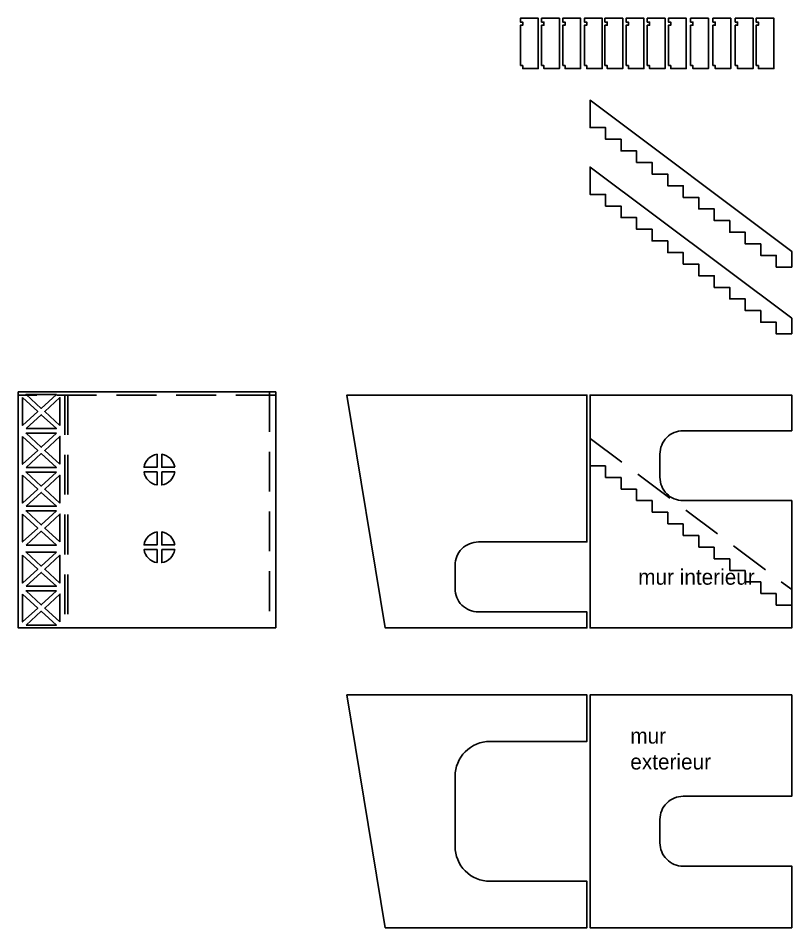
# Model space of a CAD drawing. Extents: x -1469 to 1174, y -671 to 1039.
# Drawn here: x -1469 to -472, y -299 to 873 of the extents above; entities that cross this region are included whole.
import ezdxf

# ---------------------------------------------------------------- set-up
doc = ezdxf.new("R2010")
doc.units = 0
doc.header["$LTSCALE"] = 2.020202
doc.linetypes.add('STRICHLINIEX2', pattern=[38.1, 25.4, -12.7])
for name, color, linetype in [('AIDE_DVP', 10, 'STRICHLINIEX2'), ('CONTOUR_IN', 5, 'CONTINUOUS'), ('CONTOUR_OUT', 102, 'CONTINUOUS'), ('ESCALIER', 140, 'CONTINUOUS'), ('TEXT', 7, 'CONTINUOUS')]:
    doc.layers.add(name, color=color, linetype=linetype)

msp = doc.modelspace()

# ---------------------------------------------------------------- linework, layer by layer
at = {"layer": 'AIDE_DVP'}
for p, q in [((-1136.680926, 387.643419), (-1468.680926, 387.643419)), ((-1408.680926, 387.643419), (-1408.680926, 87.643419)), ((-1404.680926, 387.643419), (-1404.680926, 87.643419)), ((-1144.680926, 391.643419), (-1144.680926, 87.643419)), ((-1136.680926, 87.643419), (-1136.680926, 391.643419))]:
    msp.add_line(p, q, dxfattribs=at)
msp.add_lwpolyline([(-471.649469, 116.930482), (-491.649469, 116.930482), (-491.649469, 131.900255), (-511.649469, 131.900255), (-511.649469, 146.870028), (-531.649469, 146.870028), (-531.649469, 161.839801), (-551.649469, 161.839801), (-551.649469, 176.809574), (-571.649469, 176.809574), (-571.649469, 191.779346), (-591.649469, 191.779346), (-591.649469, 206.749119), (-611.649469, 206.749119), (-611.649469, 221.718892), (-631.649469, 221.718892), (-631.649469, 236.688665), (-651.649469, 236.688665), (-651.649469, 251.658438), (-671.649469, 251.658438), (-671.649469, 266.628211), (-691.649469, 266.628211), (-691.649469, 281.597984), (-711.649469, 281.597984), (-711.649469, 296.567757), (-731.649469, 296.567757), (-731.649469, 331.748944), (-471.649469, 137.141896), (-471.649469, 116.930482)], dxfattribs=at)
at = {"layer": 'CONTOUR_IN'}
for points in [[(-1419.368218, 388.364927), (-1458.488861, 388.364927), (-1438.928539, 370.434632), (-1419.368218, 388.364927)], [(-1462.928539, 384.295222), (-1462.928539, 348.434632), (-1443.368218, 366.364927), (-1462.928539, 384.295222)], [(-1414.928539, 348.434632), (-1414.928539, 384.295222), (-1434.488861, 366.364927), (-1414.928539, 348.434632)], [(-1458.488861, 344.364927), (-1419.368218, 344.364927), (-1438.928539, 362.295222), (-1458.488861, 344.364927)], [(-1462.928539, 334.295222), (-1462.928539, 298.434632), (-1443.368218, 316.364927), (-1462.928539, 334.295222)], [(-1419.368218, 338.364927), (-1458.488861, 338.364927), (-1438.928539, 320.434632), (-1419.368218, 338.364927)], [(-1414.928539, 298.434632), (-1414.928539, 334.295222), (-1434.488861, 316.364927), (-1414.928539, 298.434632)], [(-1458.488861, 294.364927), (-1419.368218, 294.364927), (-1438.928539, 312.295222), (-1458.488861, 294.364927)], [(-1462.928539, 284.295222), (-1462.928539, 248.434632), (-1443.368218, 266.364927), (-1462.928539, 284.295222)], [(-1419.368218, 288.364927), (-1458.488861, 288.364927), (-1438.928539, 270.434632), (-1419.368218, 288.364927)], [(-1414.928539, 248.434632), (-1414.928539, 284.295222), (-1434.488861, 266.364927), (-1414.928539, 248.434632)], [(-1458.488861, 244.364927), (-1419.368218, 244.364927), (-1438.928539, 262.295222), (-1458.488861, 244.364927)], [(-1419.368218, 238.364927), (-1458.488861, 238.364927), (-1438.928539, 220.434632), (-1419.368218, 238.364927)], [(-1462.928539, 234.295222), (-1462.928539, 198.434632), (-1443.368218, 216.364927), (-1462.928539, 234.295222)], [(-1414.928539, 198.434632), (-1414.928539, 234.295222), (-1434.488861, 216.364927), (-1414.928539, 198.434632)], [(-1458.488861, 194.364927), (-1419.368218, 194.364927), (-1438.928539, 212.295222), (-1458.488861, 194.364927)], [(-1462.928539, 181.295222), (-1462.928539, 145.434632), (-1443.368218, 163.364927), (-1462.928539, 181.295222)], [(-1419.368218, 185.364927), (-1458.488861, 185.364927), (-1438.928539, 167.434632), (-1419.368218, 185.364927)], [(-1414.928539, 145.434632), (-1414.928539, 181.295222), (-1434.488861, 163.364927), (-1414.928539, 145.434632)], [(-1458.488861, 141.364927), (-1419.368218, 141.364927), (-1438.928539, 159.295222), (-1458.488861, 141.364927)], [(-1462.928539, 131.295222), (-1462.928539, 95.434632), (-1443.368218, 113.364927), (-1462.928539, 131.295222)], [(-1419.368218, 135.364927), (-1458.488861, 135.364927), (-1438.928539, 117.434632), (-1419.368218, 135.364927)], [(-1414.928539, 95.434632), (-1414.928539, 131.295222), (-1434.488861, 113.364927), (-1414.928539, 95.434632)], [(-1458.488861, 91.364927), (-1419.368218, 91.364927), (-1438.928539, 109.295222), (-1458.488861, 91.364927)]]:
    msp.add_lwpolyline(points, dxfattribs=at)
for points in [[(-1289.680926, 311.417138, 0.328523), (-1306.454645, 294.643419), (-1289.680926, 294.643419)], [(-1266.907206, 294.643419, 0.328523), (-1283.680926, 311.417138), (-1283.680926, 294.643419)], [(-1289.680926, 288.643419), (-1306.454645, 288.643419, 0.328523), (-1289.680926, 271.869699)], [(-1283.680926, 288.643419), (-1283.680926, 271.869699, 0.328523), (-1266.907206, 288.643419)], [(-1289.680926, 211.417138, 0.328523), (-1306.454645, 194.643419), (-1289.680926, 194.643419)], [(-1266.907206, 194.643419, 0.328523), (-1283.680926, 211.417138), (-1283.680926, 194.643419)], [(-1289.680926, 188.643419), (-1306.454645, 188.643419, 0.328523), (-1289.680926, 171.869699)], [(-1283.680926, 188.643419), (-1283.680926, 171.869699, 0.328523), (-1266.907206, 188.643419)]]:
    msp.add_lwpolyline(points, format="xyb", close=True, dxfattribs=at)
at = {"layer": 'CONTOUR_OUT'}
msp.add_lwpolyline([(-1136.680926, 87.643419), (-1136.680926, 391.643419), (-1468.680926, 391.643419), (-1468.680926, 87.643419)], close=True, dxfattribs=at)
for points in [[(-875.649469, 198.386109), (-735.649469, 198.386109), (-735.649469, 387.643419), (-1044.991574, 387.643419), (-995.649469, 87.643419), (-735.649469, 87.643419), (-735.649469, 108.386109), (-875.649469, 108.386109, -0.414214), (-905.649469, 138.386109), (-905.649469, 168.386109, -0.414214)], [(-641.649469, 281.713788), (-641.649469, 311.713788, -0.414214), (-611.649469, 341.713788), (-471.649469, 341.713788), (-471.649469, 387.643419), (-731.649469, 387.643419), (-731.649469, 87.643419), (-471.649469, 87.643419), (-471.649469, 251.713788), (-611.649469, 251.713788, -0.414214)], [(-905.649469, -103.51932, -0.414214), (-860.649469, -58.51932), (-735.649469, -58.51932), (-735.649469, 1.48068), (-1044.991574, 1.48068), (-995.649469, -298.51932), (-735.649469, -298.51932), (-735.649469, -238.51932), (-860.649469, -238.51932, -0.414214), (-905.649469, -193.51932)], [(-611.649469, -129.088657), (-471.649469, -129.088657), (-471.649469, 1.48068), (-731.649469, 1.48068), (-731.649469, -298.51932), (-471.649469, -298.51932), (-471.649469, -219.088657), (-611.649469, -219.088657, -0.414214), (-641.649469, -189.088657), (-641.649469, -159.088657, -0.414214)]]:
    msp.add_lwpolyline(points, format="xyb", close=True, dxfattribs=at)
at = {"layer": 'ESCALIER'}
for p, q in [((-818.43104, 868.017277), (-818.43104, 864.017277)), ((-791.194956, 868.017277), (-791.194956, 864.017277)), ((-763.958872, 868.017277), (-763.958872, 864.017277)), ((-735.966226, 868.017277), (-735.966226, 864.017277)), ((-709.486703, 868.017277), (-709.486703, 864.017277)), ((-682.250619, 868.017277), (-682.250619, 864.017277)), ((-655.014535, 868.017277), (-655.014535, 864.017277)), ((-627.778451, 868.017277), (-627.778451, 864.017277)), ((-599.029251, 868.017277), (-599.029251, 864.017277)), ((-570.280051, 868.017277), (-570.280051, 864.017277)), ((-541.530851, 868.017277), (-541.530851, 864.017277)), ((-514.649469, 868.017277), (-514.649469, 864.017277))]:
    msp.add_line(p, q, dxfattribs=at)
for points in [[(-821.43104, 812.017277), (-818.43104, 812.017277), (-818.43104, 808.017277), (-798.43104, 808.017277), (-798.43104, 873.017277), (-818.43104, 873.017277), (-821.43104, 873.017277), (-821.43104, 868.017277), (-818.43104, 868.017277), (-818.43104, 864.017277), (-821.43104, 864.017277)], [(-794.194956, 812.017277), (-791.194956, 812.017277), (-791.194956, 808.017277), (-771.194956, 808.017277), (-771.194956, 873.017277), (-791.194956, 873.017277), (-794.194956, 873.017277), (-794.194956, 868.017277), (-791.194956, 868.017277), (-791.194956, 864.017277), (-794.194956, 864.017277)], [(-766.958872, 812.017277), (-763.958872, 812.017277), (-763.958872, 808.017277), (-743.958872, 808.017277), (-743.958872, 873.017277), (-763.958872, 873.017277), (-766.958872, 873.017277), (-766.958872, 868.017277), (-763.958872, 868.017277), (-763.958872, 864.017277), (-766.958872, 864.017277)], [(-738.966226, 812.017277), (-735.966226, 812.017277), (-735.966226, 808.017277), (-715.966226, 808.017277), (-715.966226, 873.017277), (-735.966226, 873.017277), (-738.966226, 873.017277), (-738.966226, 868.017277), (-735.966226, 868.017277), (-735.966226, 864.017277), (-738.966226, 864.017277)], [(-712.486703, 812.017277), (-709.486703, 812.017277), (-709.486703, 808.017277), (-689.486703, 808.017277), (-689.486703, 873.017277), (-709.486703, 873.017277), (-712.486703, 873.017277), (-712.486703, 868.017277), (-709.486703, 868.017277), (-709.486703, 864.017277), (-712.486703, 864.017277)], [(-685.250619, 812.017277), (-682.250619, 812.017277), (-682.250619, 808.017277), (-662.250619, 808.017277), (-662.250619, 873.017277), (-682.250619, 873.017277), (-685.250619, 873.017277), (-685.250619, 868.017277), (-682.250619, 868.017277), (-682.250619, 864.017277), (-685.250619, 864.017277)], [(-658.014535, 812.017277), (-655.014535, 812.017277), (-655.014535, 808.017277), (-635.014535, 808.017277), (-635.014535, 873.017277), (-655.014535, 873.017277), (-658.014535, 873.017277), (-658.014535, 868.017277), (-655.014535, 868.017277), (-655.014535, 864.017277), (-658.014535, 864.017277)], [(-630.778451, 812.017277), (-627.778451, 812.017277), (-627.778451, 808.017277), (-607.778451, 808.017277), (-607.778451, 873.017277), (-627.778451, 873.017277), (-630.778451, 873.017277), (-630.778451, 868.017277), (-627.778451, 868.017277), (-627.778451, 864.017277), (-630.778451, 864.017277)], [(-602.029251, 812.017277), (-599.029251, 812.017277), (-599.029251, 808.017277), (-579.029251, 808.017277), (-579.029251, 873.017277), (-599.029251, 873.017277), (-602.029251, 873.017277), (-602.029251, 868.017277), (-599.029251, 868.017277), (-599.029251, 864.017277), (-602.029251, 864.017277)], [(-573.280051, 812.017277), (-570.280051, 812.017277), (-570.280051, 808.017277), (-550.280051, 808.017277), (-550.280051, 873.017277), (-570.280051, 873.017277), (-573.280051, 873.017277), (-573.280051, 868.017277), (-570.280051, 868.017277), (-570.280051, 864.017277), (-573.280051, 864.017277)], [(-544.530851, 812.017277), (-541.530851, 812.017277), (-541.530851, 808.017277), (-521.530851, 808.017277), (-521.530851, 873.017277), (-541.530851, 873.017277), (-544.530851, 873.017277), (-544.530851, 868.017277), (-541.530851, 868.017277), (-541.530851, 864.017277), (-544.530851, 864.017277)], [(-517.649469, 812.017277), (-514.649469, 812.017277), (-514.649469, 808.017277), (-494.649469, 808.017277), (-494.649469, 873.017277), (-514.649469, 873.017277), (-517.649469, 873.017277), (-517.649469, 868.017277), (-514.649469, 868.017277), (-514.649469, 864.017277), (-517.649469, 864.017277)]]:
    msp.add_lwpolyline(points, close=True, dxfattribs=at)
for points in [[(-471.649469, 552.433683), (-491.649469, 552.433683), (-491.649469, 567.403456), (-511.649469, 567.403456), (-511.649469, 582.373228), (-531.649469, 582.373228), (-531.649469, 597.343001), (-551.649469, 597.343001), (-551.649469, 612.312774), (-571.649469, 612.312774), (-571.649469, 627.282547), (-591.649469, 627.282547), (-591.649469, 642.25232), (-611.649469, 642.25232), (-611.649469, 657.222093), (-631.649469, 657.222093), (-631.649469, 672.191866), (-651.649469, 672.191866), (-651.649469, 687.161639), (-671.649469, 687.161639), (-671.649469, 702.131412), (-691.649469, 702.131412), (-691.649469, 717.101185), (-711.649469, 717.101185), (-711.649469, 732.070957), (-731.649469, 732.070957), (-731.649469, 767.252144), (-471.649469, 572.645097), (-471.649469, 552.433683)], [(-471.649469, 466.447896), (-491.649469, 466.447896), (-491.649469, 481.417669), (-511.649469, 481.417669), (-511.649469, 496.387442), (-531.649469, 496.387442), (-531.649469, 511.357215), (-551.649469, 511.357215), (-551.649469, 526.326988), (-571.649469, 526.326988), (-571.649469, 541.296761), (-591.649469, 541.296761), (-591.649469, 556.266534), (-611.649469, 556.266534), (-611.649469, 571.236307), (-631.649469, 571.236307), (-631.649469, 586.20608), (-651.649469, 586.20608), (-651.649469, 601.175853), (-671.649469, 601.175853), (-671.649469, 616.145625), (-691.649469, 616.145625), (-691.649469, 631.115398), (-711.649469, 631.115398), (-711.649469, 646.085171), (-731.649469, 646.085171), (-731.649469, 681.266358), (-471.649469, 486.659311), (-471.649469, 466.447896)]]:
    msp.add_lwpolyline(points, dxfattribs=at)

# ---------------------------------------------------------------- texts
at = {"layer": 'TEXT', "char_height": 20, "width": 146, "attachment_point": 1}
for s, insert in [('mur interieur', (-669.573677, 163.358684)), ('mur exterieur', (-679.797661, -41.282714))]:
    msp.add_mtext(s, dxfattribs=dict(at, insert=insert))

doc.saveas('drawing.dxf')
